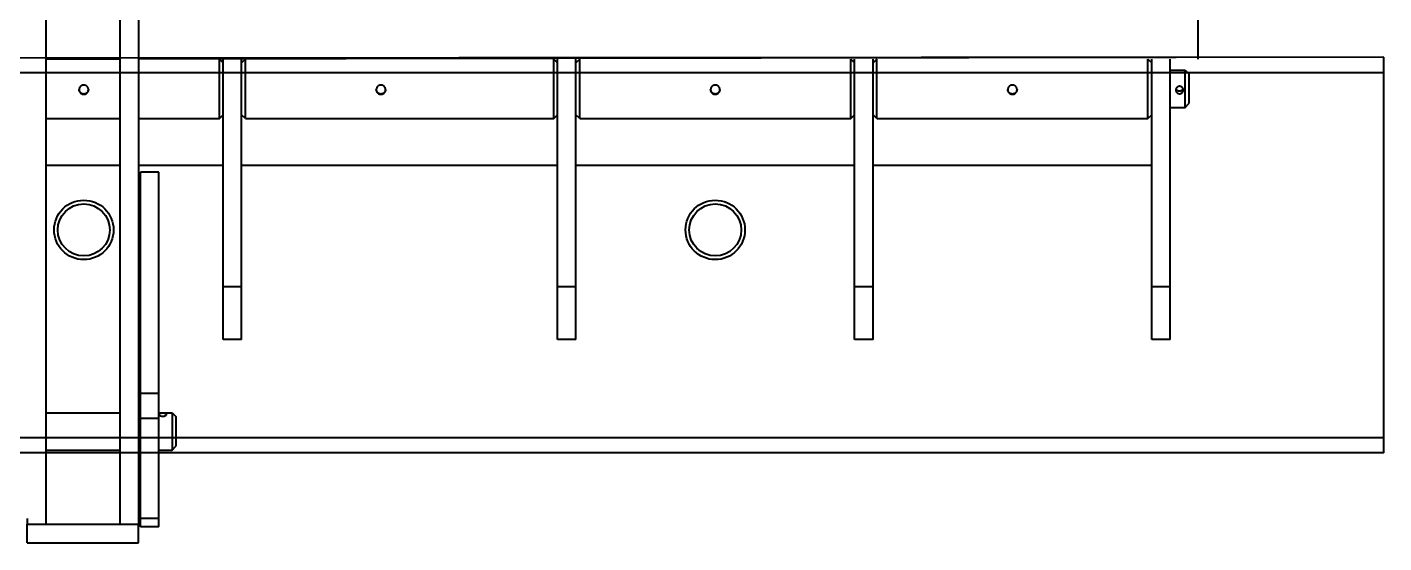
# Model space of a CAD drawing. Header units: millimetres. Extents: x 30271 to 35001, y 5679 to 9007.
# Drawn here: x 33847 to 34577, y 7477 to 7754 of the extents above; entities that cross this region are included whole.
import ezdxf

# ---------------------------------------------------------------- set-up
doc = ezdxf.new("R2010")
doc.units = ezdxf.units.MM
doc.linetypes.add('K5LT_BASIC', pattern=[0])

msp = doc.modelspace()

# ---------------------------------------------------------------- linework, layer by layer
at = {"color": 5, "linetype": 'K5LT_BASIC', "lineweight": 40, "ltscale": 0.5}
for p, q in [((33856.811, 8258.577), (33856.811, 7486.77)), ((33896.811, 8258.577), (33896.811, 7486.77)), ((33906.811, 8258.577), (33906.811, 7486.77)), ((34477.311, 7740.278), (34477.311, 7798.278)), ((34577.311, 7738.278), (33177.311, 7737.278)), ((33877.311, 7737.278), (33856.811, 7737.278)), ((33896.811, 7737.278), (33856.811, 7737.278)), ((33896.811, 7737.278), (33877.311, 7737.278)), ((34577.311, 7738.278), (33906.811, 7737.278)), ((33950.311, 7737.278), (33952.311, 7735.278)), ((33950.311, 7705.278), (33950.311, 7737.278)), ((33952.311, 7721.278), (33952.311, 7737.278)), ((33964.311, 7737.278), (33962.311, 7735.278)), ((33962.311, 7721.278), (33962.311, 7737.278)), ((33964.311, 7705.278), (33964.311, 7737.278)), ((34130.311, 7737.278), (34132.311, 7735.278)), ((34130.311, 7705.278), (34130.311, 7737.278)), ((34132.311, 7721.278), (34132.311, 7737.278)), ((34142.311, 7721.278), (34142.311, 7737.278)), ((34144.311, 7737.278), (34142.311, 7735.278)), ((34144.311, 7705.278), (34144.311, 7737.278)), ((34290.311, 7737.278), (34292.311, 7735.278)), ((34290.311, 7705.278), (34290.311, 7737.278)), ((34292.311, 7721.278), (34292.311, 7737.278)), ((34302.311, 7721.278), (34302.311, 7737.278)), ((34304.311, 7737.278), (34302.311, 7735.278)), ((34304.311, 7705.278), (34304.311, 7737.278)), ((34450.311, 7737.278), (34452.311, 7735.278)), ((34450.311, 7705.278), (34450.311, 7737.278)), ((34452.311, 7721.278), (34452.311, 7737.278)), ((34462.311, 7721.278), (34462.311, 7737.278)), ((34477.311, 7737.278), (34477.311, 7740.278)), ((34577.311, 7533.278), (34577.311, 7738.278)), ((34577.311, 7729.878), (33177.311, 7729.878)), ((34462.311, 7731.278), (34470.311, 7731.278)), ((34470.311, 7731.278), (34472.311, 7729.278)), ((34470.311, 7711.278), (34470.311, 7731.278)), ((34472.311, 7729.278), (34472.311, 7713.278)), ((33952.311, 7614.635), (33952.311, 7721.278)), ((33962.311, 7614.635), (33962.311, 7721.278)), ((34132.311, 7614.635), (34132.311, 7721.278)), ((34142.311, 7614.635), (34142.311, 7721.278)), ((34292.311, 7614.635), (34292.311, 7721.278)), ((34302.311, 7614.635), (34302.311, 7721.278)), ((34452.311, 7614.635), (34452.311, 7721.278)), ((34462.311, 7614.635), (34462.311, 7721.278)), ((33950.311, 7705.278), (33952.311, 7707.278)), ((33964.311, 7705.278), (33962.311, 7707.278)), ((34130.311, 7705.278), (34132.311, 7707.278)), ((34144.311, 7705.278), (34142.311, 7707.278)), ((34290.311, 7705.278), (34292.311, 7707.278)), ((34304.311, 7705.278), (34302.311, 7707.278)), ((34450.311, 7705.278), (34452.311, 7707.278)), ((34462.311, 7711.278), (34470.311, 7711.278)), ((34470.311, 7711.278), (34472.311, 7713.278)), ((33856.811, 7705.278), (33896.811, 7705.278)), ((33906.811, 7705.278), (33950.311, 7705.278)), ((33964.311, 7705.278), (34130.311, 7705.278)), ((34144.311, 7705.278), (34290.311, 7705.278)), ((34304.311, 7705.278), (34450.311, 7705.278)), ((33896.811, 7679.878), (33856.811, 7679.878)), ((33952.311, 7679.878), (33906.811, 7679.878)), ((34132.311, 7679.878), (33962.311, 7679.878)), ((34292.311, 7679.878), (34142.311, 7679.878)), ((34452.311, 7679.878), (34302.311, 7679.878)), ((33907.811, 7557.193), (33907.811, 7676.452)), ((33917.811, 7676.452), (33907.811, 7676.452)), ((33917.811, 7557.193), (33917.811, 7676.452)), ((33962.311, 7614.635), (33952.311, 7614.635)), ((33952.311, 7586.278), (33952.311, 7614.635)), ((33962.311, 7586.278), (33962.311, 7614.635)), ((34142.311, 7614.635), (34132.311, 7614.635)), ((34132.311, 7586.278), (34132.311, 7614.635)), ((34142.311, 7586.278), (34142.311, 7614.635)), ((34302.311, 7614.635), (34292.311, 7614.635)), ((34292.311, 7586.278), (34292.311, 7614.635)), ((34302.311, 7586.278), (34302.311, 7614.635)), ((34462.311, 7614.635), (34452.311, 7614.635)), ((34452.311, 7586.278), (34452.311, 7614.635)), ((34462.311, 7586.278), (34462.311, 7614.635)), ((33962.311, 7586.278), (33952.311, 7586.278)), ((34142.311, 7586.278), (34132.311, 7586.278)), ((34302.311, 7586.278), (34292.311, 7586.278)), ((34462.311, 7586.278), (34452.311, 7586.278)), ((33917.811, 7557.193), (33907.811, 7557.193)), ((33907.811, 7543.804), (33907.811, 7557.193)), ((33917.811, 7543.804), (33917.811, 7557.193)), ((33856.811, 7546.77), (33896.811, 7546.77)), ((33906.811, 7546.77), (33907.811, 7546.77)), ((33917.811, 7546.77), (33924.811, 7546.77)), ((33924.811, 7546.77), (33926.811, 7544.77)), ((33924.811, 7546.77), (33924.811, 7526.77)), ((33917.811, 7543.804), (33907.811, 7543.804)), ((33907.811, 7489.976), (33907.811, 7543.804)), ((33917.811, 7489.976), (33917.811, 7543.804)), ((33926.811, 7544.77), (33926.811, 7528.77)), ((34577.311, 7533.278), (33177.311, 7533.278)), ((34577.311, 7525.278), (34577.311, 7533.278)), ((34577.311, 7525.278), (33177.311, 7525.278)), ((33856.811, 7526.77), (33896.811, 7526.77)), ((33896.811, 7525.278), (33856.811, 7525.278)), ((33906.811, 7526.77), (33907.811, 7526.77)), ((33907.811, 7525.278), (33906.811, 7525.278)), ((33917.811, 7526.77), (33924.811, 7526.77)), ((33924.811, 7526.77), (33926.811, 7528.77)), ((33846.811, 7489.976), (33846.811, 7486.77)), ((33907.811, 7485.423), (33907.811, 7489.976)), ((33917.811, 7489.976), (33907.811, 7489.976)), ((33917.811, 7485.423), (33917.811, 7489.976)), ((33846.811, 7486.77), (33856.811, 7486.77)), ((33846.811, 7476.77), (33846.811, 7486.77)), ((33846.811, 7486.77), (33906.811, 7486.77)), ((33896.811, 7486.77), (33906.811, 7486.77)), ((33906.811, 7476.77), (33906.811, 7486.77)), ((33917.811, 7485.423), (33907.811, 7485.423)), ((33846.811, 7476.77), (33906.811, 7476.77))]:
    msp.add_line(p, q, dxfattribs=at)
for centre, radius in [((33877.311, 7645.278), 16), ((33877.311, 7645.278), 14), ((34217.311, 7645.278), 16), ((34217.311, 7645.278), 14)]:
    msp.add_circle(centre, radius, dxfattribs=at)
for points, knots in [([(33879.811, 7720.775), (33879.811, 7720.813), (33879.808, 7720.952), (33879.783, 7721.192), (33879.714, 7721.487), (33879.612, 7721.768), (33879.469, 7722.054), (33879.277, 7722.336), (33879.033, 7722.602), (33878.762, 7722.824), (33878.456, 7723.011), (33878.119, 7723.156), (33877.778, 7723.244), (33877.445, 7723.283), (33877.135, 7723.281), (33876.852, 7723.242), (33876.597, 7723.18), (33876.353, 7723.094), (33876.103, 7722.973), (33875.863, 7722.822), (33875.637, 7722.642), (33875.425, 7722.427), (33875.237, 7722.182), (33875.079, 7721.915), (33874.955, 7721.63), (33874.868, 7721.334), (33874.821, 7721.047), (33874.811, 7720.86), (33874.811, 7720.775)], [0, 0, 0, 0, 0.4162784, 1.5433144, 2.6626957, 3.7589362, 4.8396905, 6.198095, 7.5280349, 8.8295102, 10.0634122, 11.4919069, 12.8829904, 13.9519689, 15.1948896, 16.3027719, 17.1014536, 18.0956968, 19.1665319, 20.1697773, 21.2326756, 22.3634874, 23.5025596, 24.6481681, 25.7920524, 26.9298003, 28.0631361, 29, 29, 29, 29]), ([(34039.811, 7720.775), (34039.811, 7720.813), (34039.808, 7720.952), (34039.783, 7721.192), (34039.714, 7721.487), (34039.612, 7721.768), (34039.469, 7722.054), (34039.277, 7722.336), (34039.033, 7722.602), (34038.762, 7722.824), (34038.456, 7723.011), (34038.119, 7723.156), (34037.778, 7723.244), (34037.445, 7723.283), (34037.135, 7723.281), (34036.852, 7723.242), (34036.597, 7723.18), (34036.353, 7723.094), (34036.103, 7722.973), (34035.863, 7722.822), (34035.637, 7722.642), (34035.425, 7722.427), (34035.237, 7722.182), (34035.079, 7721.915), (34034.955, 7721.63), (34034.868, 7721.334), (34034.821, 7721.047), (34034.811, 7720.86), (34034.811, 7720.775)], [0, 0, 0, 0, 0.4162784, 1.5433144, 2.6626957, 3.7589362, 4.8396905, 6.198095, 7.5280349, 8.8295102, 10.0634122, 11.4919069, 12.8829904, 13.9519689, 15.1948896, 16.3027719, 17.1014536, 18.0956968, 19.1665319, 20.1697773, 21.2326756, 22.3634874, 23.5025596, 24.6481681, 25.7920524, 26.9298003, 28.0631361, 29, 29, 29, 29]), ([(34219.811, 7720.775), (34219.811, 7720.813), (34219.808, 7720.952), (34219.783, 7721.192), (34219.714, 7721.487), (34219.612, 7721.768), (34219.469, 7722.054), (34219.277, 7722.336), (34219.033, 7722.602), (34218.762, 7722.824), (34218.456, 7723.011), (34218.119, 7723.156), (34217.778, 7723.244), (34217.445, 7723.283), (34217.135, 7723.281), (34216.852, 7723.242), (34216.597, 7723.18), (34216.353, 7723.094), (34216.103, 7722.973), (34215.863, 7722.822), (34215.637, 7722.642), (34215.425, 7722.427), (34215.237, 7722.182), (34215.079, 7721.915), (34214.955, 7721.63), (34214.868, 7721.334), (34214.821, 7721.047), (34214.811, 7720.86), (34214.811, 7720.775)], [0, 0, 0, 0, 0.4162784, 1.5433144, 2.6626957, 3.7589362, 4.8396905, 6.198095, 7.5280349, 8.8295102, 10.0634122, 11.4919069, 12.8829904, 13.9519689, 15.1948896, 16.3027719, 17.1014536, 18.0956968, 19.1665319, 20.1697773, 21.2326756, 22.3634874, 23.5025596, 24.6481681, 25.7920524, 26.9298003, 28.0631361, 29, 29, 29, 29]), ([(34379.811, 7720.775), (34379.811, 7720.813), (34379.808, 7720.952), (34379.783, 7721.192), (34379.714, 7721.487), (34379.612, 7721.768), (34379.469, 7722.054), (34379.277, 7722.336), (34379.033, 7722.602), (34378.762, 7722.824), (34378.456, 7723.011), (34378.119, 7723.156), (34377.778, 7723.244), (34377.445, 7723.283), (34377.135, 7723.281), (34376.852, 7723.242), (34376.597, 7723.18), (34376.353, 7723.094), (34376.103, 7722.973), (34375.863, 7722.822), (34375.637, 7722.642), (34375.425, 7722.427), (34375.237, 7722.182), (34375.079, 7721.915), (34374.955, 7721.63), (34374.868, 7721.334), (34374.821, 7721.047), (34374.811, 7720.86), (34374.811, 7720.775)], [0, 0, 0, 0, 0.4162784, 1.5433144, 2.6626957, 3.7589362, 4.8396905, 6.198095, 7.5280349, 8.8295102, 10.0634122, 11.4919069, 12.8829904, 13.9519689, 15.1948896, 16.3027719, 17.1014536, 18.0956968, 19.1665319, 20.1697773, 21.2326756, 22.3634874, 23.5025596, 24.6481681, 25.7920524, 26.9298003, 28.0631361, 29, 29, 29, 29]), ([(34469.311, 7720.592), (34469.311, 7720.656), (34469.304, 7720.816), (34469.261, 7721.067), (34469.176, 7721.332), (34469.06, 7721.576), (34468.917, 7721.796), (34468.743, 7722), (34468.536, 7722.187), (34468.291, 7722.351), (34468.033, 7722.472), (34467.783, 7722.549), (34467.549, 7722.591), (34467.355, 7722.604), (34467.218, 7722.6), (34467.12, 7722.593), (34466.994, 7722.578), (34466.804, 7722.54), (34466.569, 7722.463), (34466.34, 7722.353), (34466.134, 7722.22), (34465.938, 7722.058), (34465.736, 7721.841), (34465.546, 7721.556), (34465.409, 7721.24), (34465.329, 7720.914), (34465.311, 7720.702), (34465.311, 7720.592)], [0, 0, 0, 0, 0.8506305, 2.1395032, 3.3825133, 4.5627597, 5.7267869, 6.8745951, 8.1401391, 9.4473631, 10.7962671, 11.9306262, 12.9369422, 13.9647185, 14.5163155, 14.767364, 15.2675037, 16.2069618, 17.3505055, 18.5552379, 19.591864, 20.6241683, 21.9454874, 23.5427142, 25.1682314, 26.5287025, 28, 28, 28, 28]), ([(33874.811, 7720.775), (33874.811, 7720.658), (33874.826, 7720.444), (33874.888, 7720.139), (33874.977, 7719.867), (33875.093, 7719.612), (33875.235, 7719.377), (33875.4, 7719.159), (33875.591, 7718.958), (33875.807, 7718.776), (33876.045, 7718.619), (33876.295, 7718.492), (33876.558, 7718.393), (33876.821, 7718.326), (33877.076, 7718.29), (33877.236, 7718.283), (33877.311, 7718.283)], [0, 0, 0, 0, 1.5156813, 2.783844, 4.0296581, 5.2349389, 6.4220349, 7.6028289, 8.7955058, 10.0241833, 11.2769784, 12.5021554, 13.6755968, 14.9170249, 16.0251593, 17, 17, 17, 17]), ([(33877.311, 7718.443), (33877.238, 7718.443), (33877.09, 7718.449), (33876.853, 7718.48), (33876.598, 7718.54), (33876.333, 7718.635), (33876.08, 7718.758), (33875.844, 7718.909), (33875.621, 7719.089), (33875.412, 7719.301), (33875.228, 7719.543), (33875.074, 7719.806), (33874.953, 7720.085), (33874.868, 7720.375), (33874.825, 7720.633), (33874.814, 7720.793), (33874.813, 7720.854)], [0, 0, 0, 0, 0.9622224, 1.9611863, 3.1562861, 4.4183052, 5.6896729, 6.8836585, 8.1503081, 9.4952181, 10.8457246, 12.1975189, 13.5450045, 14.8771703, 16.1983254, 17, 17, 17, 17]), ([(33879.81, 7720.854), (33879.808, 7720.797), (33879.798, 7720.644), (33879.76, 7720.401), (33879.684, 7720.13), (33879.581, 7719.875), (33879.453, 7719.635), (33879.297, 7719.409), (33879.114, 7719.198), (33878.903, 7719.003), (33878.665, 7718.831), (33878.407, 7718.687), (33878.145, 7718.579), (33877.883, 7718.503), (33877.606, 7718.454), (33877.413, 7718.443), (33877.311, 7718.443)], [0, 0, 0, 0, 0.7478401, 2.0240483, 3.2570478, 4.4678491, 5.6674715, 6.878113, 8.1216637, 9.3871043, 10.6992376, 12.0361736, 13.2949937, 14.4508952, 15.6515911, 17, 17, 17, 17]), ([(33877.311, 7718.283), (33877.361, 7718.283), (33877.473, 7718.286), (33877.672, 7718.305), (33877.933, 7718.354), (33878.239, 7718.451), (33878.548, 7718.599), (33878.817, 7718.776), (33879.044, 7718.97), (33879.242, 7719.181), (33879.418, 7719.42), (33879.568, 7719.686), (33879.685, 7719.972), (33879.767, 7720.272), (33879.805, 7720.541), (33879.811, 7720.71), (33879.811, 7720.775)], [0, 0, 0, 0, 0.6406218, 1.4521354, 2.5932893, 4.0826403, 5.6168347, 7.0371239, 8.2582626, 9.50423, 10.8008367, 12.1232537, 13.4697792, 14.8146025, 16.1534589, 17, 17, 17, 17]), ([(34034.811, 7720.775), (34034.811, 7720.658), (34034.826, 7720.444), (34034.888, 7720.139), (34034.977, 7719.867), (34035.093, 7719.612), (34035.235, 7719.377), (34035.4, 7719.159), (34035.591, 7718.958), (34035.807, 7718.776), (34036.045, 7718.619), (34036.295, 7718.492), (34036.558, 7718.393), (34036.821, 7718.326), (34037.076, 7718.29), (34037.236, 7718.283), (34037.311, 7718.283)], [0, 0, 0, 0, 1.5156813, 2.783844, 4.0296581, 5.2349389, 6.4220349, 7.6028289, 8.7955058, 10.0241833, 11.2769784, 12.5021554, 13.6755968, 14.9170249, 16.0251593, 17, 17, 17, 17]), ([(34037.311, 7718.443), (34037.238, 7718.443), (34037.09, 7718.449), (34036.853, 7718.48), (34036.598, 7718.54), (34036.333, 7718.635), (34036.08, 7718.758), (34035.844, 7718.909), (34035.621, 7719.089), (34035.412, 7719.301), (34035.228, 7719.543), (34035.074, 7719.806), (34034.953, 7720.085), (34034.868, 7720.375), (34034.825, 7720.633), (34034.814, 7720.793), (34034.813, 7720.854)], [0, 0, 0, 0, 0.9622224, 1.9611863, 3.1562861, 4.4183052, 5.6896729, 6.8836585, 8.1503081, 9.4952181, 10.8457246, 12.1975189, 13.5450045, 14.8771703, 16.1983254, 17, 17, 17, 17]), ([(34039.81, 7720.854), (34039.808, 7720.797), (34039.798, 7720.644), (34039.76, 7720.401), (34039.684, 7720.13), (34039.581, 7719.875), (34039.453, 7719.635), (34039.297, 7719.409), (34039.114, 7719.198), (34038.903, 7719.003), (34038.665, 7718.831), (34038.407, 7718.687), (34038.145, 7718.579), (34037.883, 7718.503), (34037.606, 7718.454), (34037.413, 7718.443), (34037.311, 7718.443)], [0, 0, 0, 0, 0.7478401, 2.0240483, 3.2570478, 4.4678491, 5.6674715, 6.878113, 8.1216637, 9.3871043, 10.6992376, 12.0361736, 13.2949937, 14.4508952, 15.6515911, 17, 17, 17, 17]), ([(34037.311, 7718.283), (34037.361, 7718.283), (34037.473, 7718.286), (34037.672, 7718.305), (34037.933, 7718.354), (34038.239, 7718.451), (34038.548, 7718.599), (34038.817, 7718.776), (34039.044, 7718.97), (34039.242, 7719.181), (34039.418, 7719.42), (34039.568, 7719.686), (34039.685, 7719.972), (34039.767, 7720.272), (34039.805, 7720.541), (34039.811, 7720.71), (34039.811, 7720.775)], [0, 0, 0, 0, 0.6406218, 1.4521354, 2.5932893, 4.0826403, 5.6168347, 7.0371239, 8.2582626, 9.50423, 10.8008367, 12.1232537, 13.4697792, 14.8146025, 16.1534589, 17, 17, 17, 17]), ([(34214.811, 7720.775), (34214.811, 7720.658), (34214.826, 7720.444), (34214.888, 7720.139), (34214.977, 7719.867), (34215.093, 7719.612), (34215.235, 7719.377), (34215.4, 7719.159), (34215.591, 7718.958), (34215.807, 7718.776), (34216.045, 7718.619), (34216.295, 7718.492), (34216.558, 7718.393), (34216.821, 7718.326), (34217.076, 7718.29), (34217.236, 7718.283), (34217.311, 7718.283)], [0, 0, 0, 0, 1.5156813, 2.783844, 4.0296581, 5.2349389, 6.4220349, 7.6028289, 8.7955058, 10.0241833, 11.2769784, 12.5021554, 13.6755968, 14.9170249, 16.0251593, 17, 17, 17, 17]), ([(34217.311, 7718.443), (34217.238, 7718.443), (34217.09, 7718.449), (34216.853, 7718.48), (34216.598, 7718.54), (34216.333, 7718.635), (34216.08, 7718.758), (34215.844, 7718.909), (34215.621, 7719.089), (34215.412, 7719.301), (34215.228, 7719.543), (34215.074, 7719.806), (34214.953, 7720.085), (34214.868, 7720.375), (34214.825, 7720.633), (34214.814, 7720.793), (34214.813, 7720.854)], [0, 0, 0, 0, 0.9622224, 1.9611863, 3.1562861, 4.4183052, 5.6896729, 6.8836585, 8.1503081, 9.4952181, 10.8457246, 12.1975189, 13.5450045, 14.8771703, 16.1983254, 17, 17, 17, 17]), ([(34219.81, 7720.854), (34219.808, 7720.797), (34219.798, 7720.644), (34219.76, 7720.401), (34219.684, 7720.13), (34219.581, 7719.875), (34219.453, 7719.635), (34219.297, 7719.409), (34219.114, 7719.198), (34218.903, 7719.003), (34218.665, 7718.831), (34218.407, 7718.687), (34218.145, 7718.579), (34217.883, 7718.503), (34217.606, 7718.454), (34217.413, 7718.443), (34217.311, 7718.443)], [0, 0, 0, 0, 0.7478401, 2.0240483, 3.2570478, 4.4678491, 5.6674715, 6.878113, 8.1216637, 9.3871043, 10.6992376, 12.0361736, 13.2949937, 14.4508952, 15.6515911, 17, 17, 17, 17]), ([(34217.311, 7718.283), (34217.361, 7718.283), (34217.473, 7718.286), (34217.672, 7718.305), (34217.933, 7718.354), (34218.239, 7718.451), (34218.548, 7718.599), (34218.817, 7718.776), (34219.044, 7718.97), (34219.242, 7719.181), (34219.418, 7719.42), (34219.568, 7719.686), (34219.685, 7719.972), (34219.767, 7720.272), (34219.805, 7720.541), (34219.811, 7720.71), (34219.811, 7720.775)], [0, 0, 0, 0, 0.6406218, 1.4521354, 2.5932893, 4.0826403, 5.6168347, 7.0371239, 8.2582626, 9.50423, 10.8008367, 12.1232537, 13.4697792, 14.8146025, 16.1534589, 17, 17, 17, 17]), ([(34374.811, 7720.775), (34374.811, 7720.658), (34374.826, 7720.444), (34374.888, 7720.139), (34374.977, 7719.867), (34375.093, 7719.612), (34375.235, 7719.377), (34375.4, 7719.159), (34375.591, 7718.958), (34375.807, 7718.776), (34376.045, 7718.619), (34376.295, 7718.492), (34376.558, 7718.393), (34376.821, 7718.326), (34377.076, 7718.29), (34377.236, 7718.283), (34377.311, 7718.283)], [0, 0, 0, 0, 1.5156813, 2.783844, 4.0296581, 5.2349389, 6.4220349, 7.6028289, 8.7955058, 10.0241833, 11.2769784, 12.5021554, 13.6755968, 14.9170249, 16.0251593, 17, 17, 17, 17]), ([(34377.311, 7718.443), (34377.238, 7718.443), (34377.09, 7718.449), (34376.853, 7718.48), (34376.598, 7718.54), (34376.333, 7718.635), (34376.08, 7718.758), (34375.844, 7718.909), (34375.621, 7719.089), (34375.412, 7719.301), (34375.228, 7719.543), (34375.074, 7719.806), (34374.953, 7720.085), (34374.868, 7720.375), (34374.825, 7720.633), (34374.814, 7720.793), (34374.813, 7720.854)], [0, 0, 0, 0, 0.9622224, 1.9611863, 3.1562861, 4.4183052, 5.6896729, 6.8836585, 8.1503081, 9.4952181, 10.8457246, 12.1975189, 13.5450045, 14.8771703, 16.1983254, 17, 17, 17, 17]), ([(34379.81, 7720.854), (34379.808, 7720.797), (34379.798, 7720.644), (34379.76, 7720.401), (34379.684, 7720.13), (34379.581, 7719.875), (34379.453, 7719.635), (34379.297, 7719.409), (34379.114, 7719.198), (34378.903, 7719.003), (34378.665, 7718.831), (34378.407, 7718.687), (34378.145, 7718.579), (34377.883, 7718.503), (34377.606, 7718.454), (34377.413, 7718.443), (34377.311, 7718.443)], [0, 0, 0, 0, 0.7478401, 2.0240483, 3.2570478, 4.4678491, 5.6674715, 6.878113, 8.1216637, 9.3871043, 10.6992376, 12.0361736, 13.2949937, 14.4508952, 15.6515911, 17, 17, 17, 17]), ([(34377.311, 7718.283), (34377.361, 7718.283), (34377.473, 7718.286), (34377.672, 7718.305), (34377.933, 7718.354), (34378.239, 7718.451), (34378.548, 7718.599), (34378.817, 7718.776), (34379.044, 7718.97), (34379.242, 7719.181), (34379.418, 7719.42), (34379.568, 7719.686), (34379.685, 7719.972), (34379.767, 7720.272), (34379.805, 7720.541), (34379.811, 7720.71), (34379.811, 7720.775)], [0, 0, 0, 0, 0.6406218, 1.4521354, 2.5932893, 4.0826403, 5.6168347, 7.0371239, 8.2582626, 9.50423, 10.8008367, 12.1232537, 13.4697792, 14.8146025, 16.1534589, 17, 17, 17, 17]), ([(34465.311, 7720.592), (34465.311, 7720.539), (34465.317, 7720.404), (34465.347, 7720.189), (34465.418, 7719.931), (34465.532, 7719.666), (34465.695, 7719.408), (34465.877, 7719.2), (34466.066, 7719.034), (34466.25, 7718.906), (34466.441, 7718.803), (34466.641, 7718.721), (34466.841, 7718.662), (34467.03, 7718.628), (34467.185, 7718.613), (34467.275, 7718.611), (34467.311, 7718.611)], [0, 0, 0, 0, 0.8655374, 2.1855451, 3.5247942, 5.224383, 6.8852174, 8.5072976, 9.7457548, 10.9804418, 12.1630226, 13.2972674, 14.4881831, 15.5404808, 16.4127554, 17, 17, 17, 17]), ([(34467.311, 7719.955), (34467.257, 7719.955), (34467.181, 7719.958), (34467.074, 7719.969), (34466.967, 7719.984), (34466.816, 7720.015), (34466.623, 7720.074), (34466.423, 7720.161), (34466.232, 7720.27), (34466.041, 7720.409), (34465.834, 7720.6), (34465.632, 7720.858), (34465.503, 7721.097), (34465.446, 7721.242), (34465.433, 7721.278)], [0, 0, 0, 0, 0.9940855, 1.4104365, 1.9656374, 2.9691349, 4.2534222, 5.6751427, 6.9721374, 8.2936868, 10.0168392, 12.1440695, 14.2917148, 15, 15, 15, 15]), ([(34469.19, 7721.278), (34469.156, 7721.185), (34469.069, 7720.992), (34468.901, 7720.735), (34468.711, 7720.525), (34468.526, 7720.365), (34468.324, 7720.227), (34468.082, 7720.103), (34467.813, 7720.013), (34467.58, 7719.97), (34467.416, 7719.957), (34467.339, 7719.955), (34467.311, 7719.955)], [0, 0, 0, 0, 1.572112, 3.3690751, 4.887569, 6.0684882, 7.2639524, 8.7913407, 10.3832846, 11.771501, 12.5594651, 13, 13, 13, 13]), ([(34467.311, 7718.611), (34467.355, 7718.611), (34467.418, 7718.613), (34467.507, 7718.62), (34467.6, 7718.63), (34467.754, 7718.656), (34467.969, 7718.714), (34468.214, 7718.816), (34468.437, 7718.946), (34468.627, 7719.092), (34468.788, 7719.247), (34468.932, 7719.421), (34469.07, 7719.633), (34469.19, 7719.887), (34469.276, 7720.179), (34469.308, 7720.418), (34469.311, 7720.556), (34469.311, 7720.592)], [0, 0, 0, 0, 0.7495808, 1.077519, 1.5294838, 2.355219, 3.7534044, 5.3521693, 6.9155895, 8.2097116, 9.488444, 10.7878547, 12.1233334, 13.8732365, 15.6246477, 17.3775671, 18, 18, 18, 18]), ([(33919.811, 7546.547), (33919.696, 7546.547), (33919.508, 7546.544), (33919.226, 7546.53), (33918.964, 7546.508), (33918.697, 7546.472), (33918.471, 7546.427), (33918.287, 7546.375), (33918.139, 7546.318), (33918.018, 7546.253), (33917.925, 7546.182), (33917.86, 7546.105), (33917.82, 7546.022), (33917.811, 7545.962), (33917.811, 7545.93)], [0, 0, 0, 0, 1.6440728, 2.6932936, 4.1335064, 5.6370046, 7.0750598, 8.2522018, 9.4302546, 10.5911587, 11.7340032, 12.8182838, 13.8620601, 15, 15, 15, 15]), ([(33921.811, 7545.93), (33921.811, 7545.973), (33921.797, 7546.043), (33921.741, 7546.135), (33921.664, 7546.212), (33921.556, 7546.283), (33921.419, 7546.345), (33921.258, 7546.399), (33921.075, 7546.443), (33920.872, 7546.479), (33920.66, 7546.507), (33920.448, 7546.526), (33920.243, 7546.538), (33920.032, 7546.546), (33919.887, 7546.547), (33919.811, 7546.547)], [0, 0, 0, 0, 1.6157279, 2.7590057, 3.9688108, 5.2443239, 6.5190176, 7.7909657, 9.0609874, 10.3267165, 11.5900791, 12.7454874, 13.7953076, 14.8449492, 16, 16, 16, 16]), ([(33917.811, 7545.93), (33917.811, 7545.906), (33917.817, 7545.851), (33917.848, 7545.763), (33917.904, 7545.666), (33917.988, 7545.565), (33918.101, 7545.461), (33918.242, 7545.358), (33918.41, 7545.261), (33918.598, 7545.173), (33918.801, 7545.097), (33919.01, 7545.037), (33919.222, 7544.992), (33919.433, 7544.962), (33919.637, 7544.945), (33919.825, 7544.941), (33920.013, 7544.947), (33920.227, 7544.966), (33920.47, 7545.004), (33920.72, 7545.065), (33920.941, 7545.14), (33921.133, 7545.221), (33921.301, 7545.31), (33921.452, 7545.407), (33921.578, 7545.51), (33921.676, 7545.611), (33921.746, 7545.708), (33921.798, 7545.815), (33921.811, 7545.888), (33921.811, 7545.93)], [0, 0, 0, 0, 0.8761618, 1.9067806, 2.9571893, 4.0690889, 5.2226895, 6.4166364, 7.6092286, 8.7982929, 9.9851842, 11.1026504, 12.1528647, 13.2132328, 14.1997012, 15.0921891, 15.9036085, 16.8816635, 18.1777634, 19.5056049, 20.7687894, 21.8641835, 22.9877725, 24.1495674, 25.3213731, 26.4420637, 27.5016282, 28.5014603, 30, 30, 30, 30])]:
    msp.add_open_spline(points, degree=3, knots=knots, dxfattribs=at)

doc.saveas('drawing.dxf')
